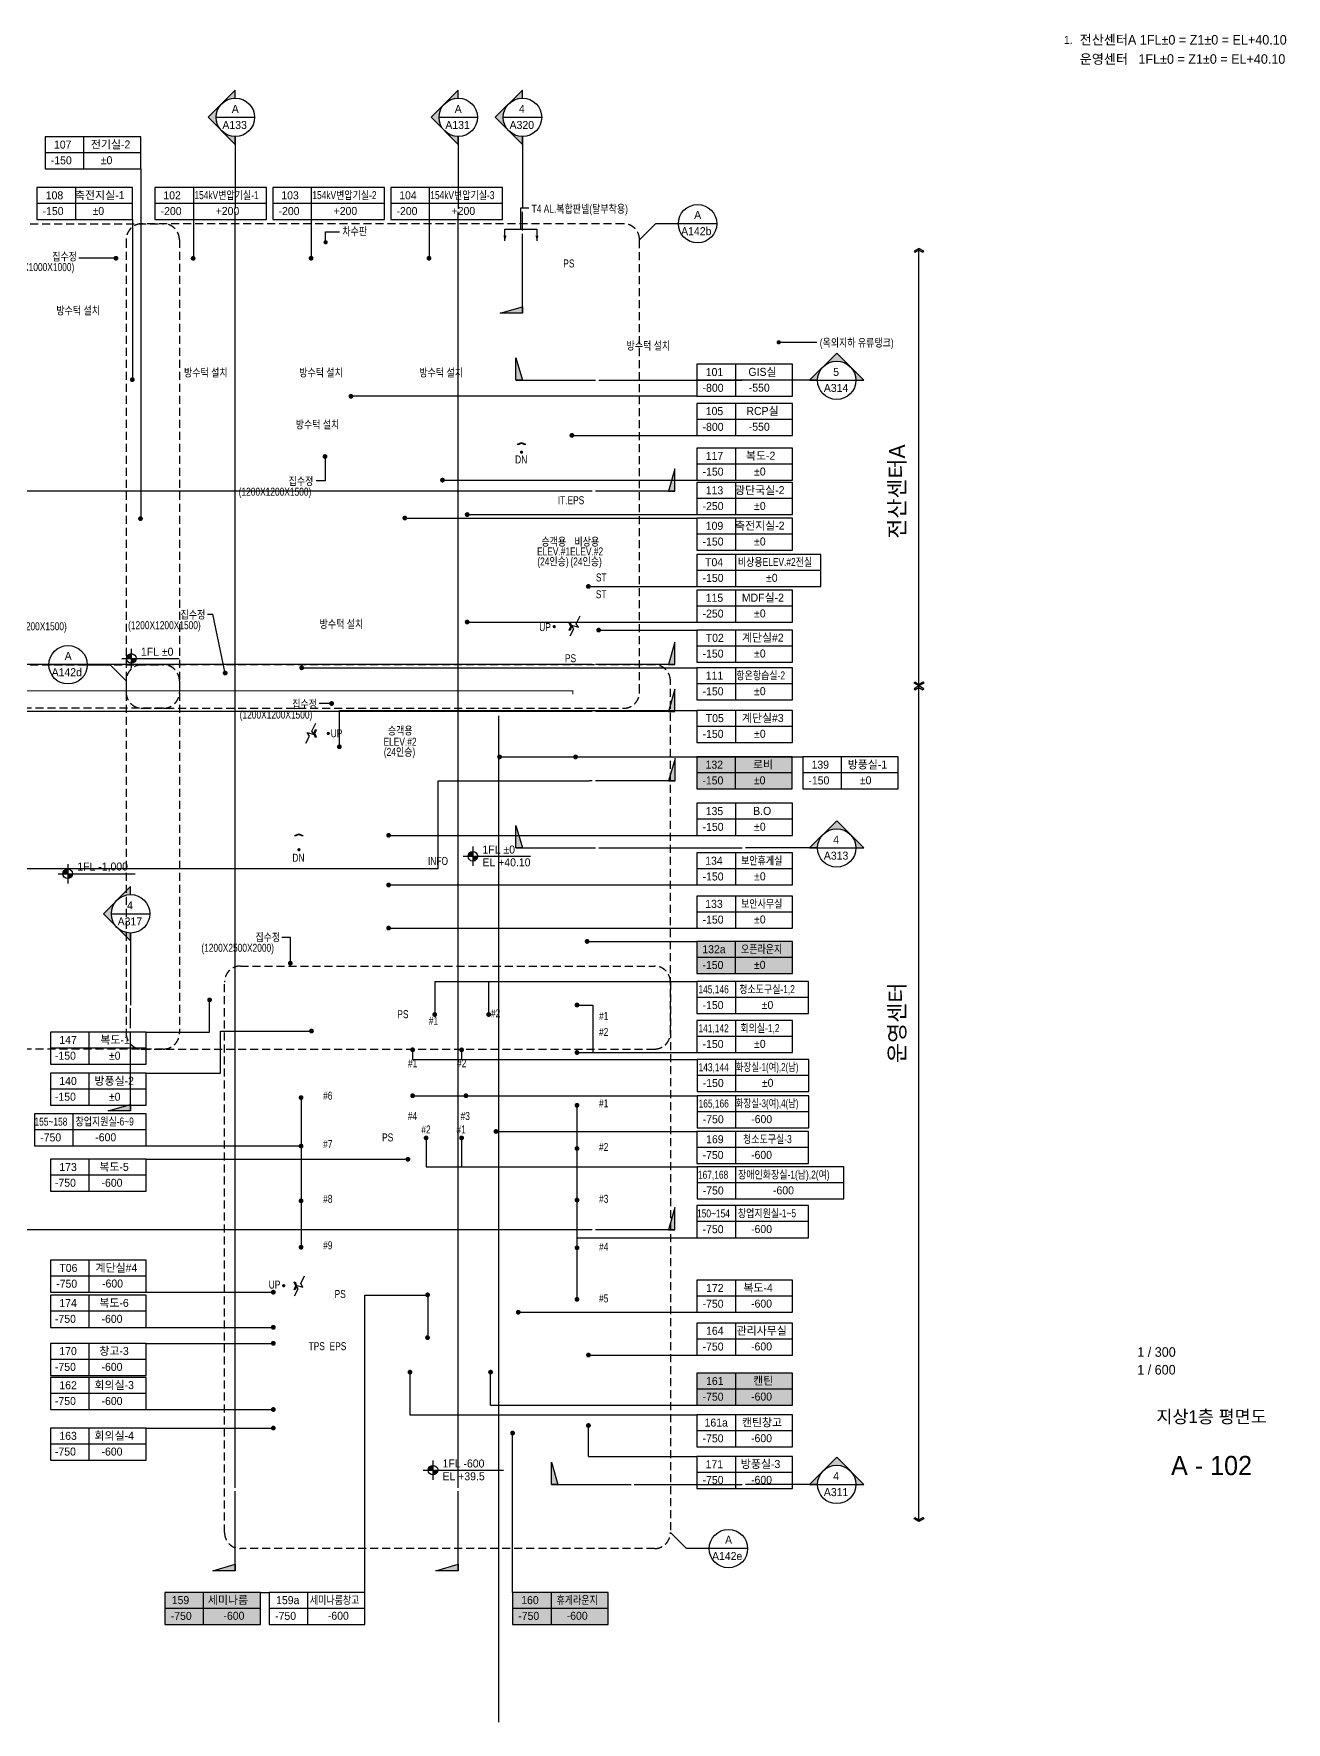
# Model space of a CAD drawing. Header units: millimetres. Extents: x 18458 to 242505, y -521583 to 1237915.
# Drawn here: x 123609 to 240954, y -345900 to -187685 of the extents above; entities that cross this region are included whole.
import ezdxf
from ezdxf.enums import TextEntityAlignment as Align

# ---------------------------------------------------------------- set-up
doc = ezdxf.new("R2010")
doc.units = ezdxf.units.MM
doc.header["$LTSCALE"] = 300
doc.header["$MEASUREMENT"] = 0
doc.linetypes.add('HID', pattern=[2.3, 1.5, -0.8])
doc.linetypes.add('HIDDEN', pattern=[0.375, 0.25, -0.125])
for name, color, linetype in [('$0$A-TEXT-NOTE', 7, 'Continuous'), ('A-DIM', 7, 'Continuous'), ('A-ELE-5', 5, 'Continuous'), ('A-ELE-9', 9, 'Continuous'), ('A-SYM', 7, 'Continuous'), ('A-SYM-1', 7, 'Continuous'), ('A-SYM-BUB', 3, 'Continuous'), ('A-SYM-LEAD', 4, 'Continuous'), ('A-SYM-LEVEL', 7, 'Continuous'), ('A-TEXT-NAME', 7, 'Continuous'), ('A-TEXT-NOTE', 7, 'Continuous'), ('EJ', 251, 'Continuous'), ('S-TEXT-NOTE', 7, 'Continuous'), ('XREF', 7, 'Continuous'), ('계단-라인', 7, 'Continuous'), ('실명', 7, 'Continuous'), ('실명-LEAD', 7, 'Continuous'), ('인테리어공사', 253, 'Continuous'), ('절단선', 7, 'Continuous')]:
    doc.layers.add(name, color=color, linetype=linetype)
doc.styles.add('$0$Gtx', font='Dotum.ttf')
doc.styles.add('Gtx', font='Dotum.ttf')

# ---------------------------------------------------------------- blocks, each defined once
blk = doc.blocks.new('실명')
at = {"layer": 'A-TEXT-NOTE', "color": 7, "style": 'Gtx'}
for tag, p in [('001', (-18.33, 8.75)), ('002', (-18.35, 3.25))]:
    blk.add_attdef(tag, p, '', height=3, dxfattribs=at)
at = {"layer": 'A-TEXT-NOTE', "style": 'Gtx'}
blk.add_attdef('003', text='', height=4, dxfattribs=at).set_placement((4.86, -9.5), align=Align.MIDDLE)
at = {"layer": 'A-TEXT-NOTE', "color": 7, "style": 'Gtx'}
blk.add_attdef('004', text='', height=6, dxfattribs=at).set_placement((4.86, -23.5), align=Align.MIDDLE_CENTER)
blk = doc.blocks.new('A$Ca914e24e')
at = {"layer": 'A-DIM', "color": 1}
for p, q in [((-47352, -70595), (-47352, -29595)), ((-47352, -148895), (-47352, -70595))]:
    blk.add_line(p, q, dxfattribs=at)
at = {"layer": 'A-DIM', "color": 1, "elevation": 0}
for points in [[(-47740, -29964), (-47352, -29743), (-46965, -29964), (-46901, -29853), (-47352, -29595), (-47803, -29853)], [(-47740, -70226), (-47352, -70447), (-46965, -70226), (-46901, -70337), (-47352, -70595), (-47803, -70337)], [(-47740, -70964), (-47352, -70743), (-46965, -70964), (-46901, -70853), (-47352, -70595), (-47803, -70853)], [(-47740, -148526), (-47352, -148747), (-46965, -148526), (-46901, -148637), (-47352, -148895), (-47803, -148637)]]:
    blk.add_lwpolyline(points, close=True, dxfattribs=at)
at = {"layer": 'A-SYM-BUB', "style": 'Gtx'}
for s, p in [('전산센터A', (-48654, -56806)), ('운영센터', (-48654, -105925))]:
    blk.add_text(s, height=1500, rotation=90, dxfattribs=at).set_placement(p)
blk = doc.blocks.new('A$Ce9732c4b')
at = {"layer": 'A-SYM'}
for p, q in [((85516, -27285), (81916, -27285)), ((85516, -27285), (87654, -27285)), ((87654, -27285), (89154, -28785))]:
    blk.add_line(p, q, dxfattribs=at)
at = {"layer": 'A-SYM', "color": 7, "linetype": 'HIDDEN', "ltscale": 10, "elevation": 0}
blk.add_lwpolyline([(90654, -27285), (135757, -27285, -0.4142136), (137257, -28785), (137257, -71185, -0.4142136), (135757, -72685), (90654, -72685, -0.4142136), (89154, -71185), (89154, -28785, -0.4142136)], format="xyb", close=True, dxfattribs=at)
at = {"layer": 'A-SYM'}
blk.add_circle((83716, -27285), 1800, dxfattribs=at)
blk = doc.blocks.new('A$C2a23c31d')
at = {"layer": 'A-SYM'}
for p, q in [((-70437, -27285), (-71937, -28785)), ((-68299, -27285), (-70437, -27285)), ((-64699, -27285), (-68299, -27285))]:
    blk.add_line(p, q, dxfattribs=at)
at = {"layer": 'A-SYM', "color": 7, "linetype": 'HIDDEN', "ltscale": 10, "elevation": 0}
blk.add_lwpolyline([(-73437, -27285), (-118540, -27285, 0.4142136), (-120040, -28785), (-120040, -71185, 0.4142136), (-118540, -72685), (-73437, -72685, 0.4142136), (-71937, -71185), (-71937, -28785, 0.4142136)], format="xyb", close=True, dxfattribs=at)
at = {"layer": 'A-SYM'}
blk.add_circle((-66499, -27285), 1800, dxfattribs=at)
blk = doc.blocks.new('A$Cf64e6b61')
at = {"layer": 'A-SYM'}
for p, q in [((87654, 73578), (89154, 75078)), ((85516, 73578), (81916, 73578)), ((85516, 73578), (87654, 73578))]:
    blk.add_line(p, q, dxfattribs=at)
at = {"layer": 'A-SYM', "color": 7, "linetype": 'HIDDEN', "ltscale": 10, "elevation": 0}
blk.add_lwpolyline([(90654, 109587), (135757, 109587, -0.4142136), (137257, 108087), (137257, 75078, -0.4142136), (135757, 73578), (90654, 73578, -0.4142136), (89154, 75078), (89154, 108087, -0.4142136)], format="xyb", close=True, dxfattribs=at)
at = {"layer": 'A-SYM'}
blk.add_circle((83716, 73578), 1800, dxfattribs=at)
blk = doc.blocks.new('A$C62d2cd98')
at = {"layer": 'A-SYM'}
for p, q in [((128622, 109587), (125022, 109587)), ((128622, 109587), (130760, 109587)), ((130760, 109587), (132260, 108087))]:
    blk.add_line(p, q, dxfattribs=at)
at = {"layer": 'A-SYM', "color": 7, "linetype": 'HIDDEN', "ltscale": 10, "elevation": 0}
blk.add_lwpolyline([(181757, 109587), (133760, 109587, 0.4142136), (132260, 108087), (132260, 75078, 0.4142136), (133760, 73578), (181757, 73578, 0.4142136), (183257, 75078), (183257, 108087, 0.4142136)], format="xyb", close=True, dxfattribs=at)
at = {"layer": 'A-SYM'}
blk.add_circle((126822, 109587), 1800, dxfattribs=at)
blk = doc.blocks.new('A$Ccd9b6e35')
at = {"layer": 'A-SYM'}
for p, q in [((-67543, 26770), (-69043, 28270)), ((-65406, 26770), (-67543, 26770)), ((-61806, 26770), (-65406, 26770))]:
    blk.add_line(p, q, dxfattribs=at)
at = {"layer": 'A-SYM', "color": 7, "linetype": 'HIDDEN', "ltscale": 10, "elevation": 0}
blk.add_lwpolyline([(-109322, 81360), (-70543, 81360, -0.4142136), (-69043, 79860), (-69043, 28270, -0.4142136), (-70543, 26770), (-109322, 26770, -0.4142136), (-110822, 28270), (-110822, 79860, -0.4142136)], format="xyb", close=True, dxfattribs=at)
at = {"layer": 'A-SYM'}
blk.add_circle((-63606, 26770), 1800, dxfattribs=at)
blk = doc.blocks.new('ARROWX')
blk.add_lwpolyline([(-0.2, -0.5), (-0.29, -0.46), (-0.11, 0), (-0.29, 0.46), (-0.2, 0.5), (0, 0)], close=True)
for points in [[(-0.2, 0.5), (-0.29, 0.46), (0, 0), (-0.11, 0)], [(0, 0), (-0.11, 0), (-0.2, -0.5), (-0.29, -0.46)]]:
    blk.add_solid(points)
blk = doc.blocks.new('*U51')
at = {"layer": 'A-SYM'}
h = blk.add_hatch(color=256, dxfattribs=at)
h.paths.add_polyline_path([(6216, 30838), (6428, 30626), (6428, 30750, -0.198912)])
h.paths.add_polyline_path([(6004, 31050), (6216, 30838, -0.414214), (6216, 31263)])
h.paths.add_polyline_path([(6216, 31263, -0.198912), (6428, 31350), (6428, 31475)])
blk.add_hatch(color=256, dxfattribs=at).paths.add_polyline_path([(6078, 6778), (6428, 6878), (6428, 6778)])
at = {"layer": 'A-ELE-9'}
blk.add_line((6428, 8119), (6428, 29525), dxfattribs=at)
at = {"layer": 'A-SYM'}
for p, q in [((6428, 30750), (6428, 29625)), ((6428, 29525), (6428, 29575)), ((6428, 8069), (6428, 8119)), ((6428, 6778), (6428, 8019))]:
    blk.add_line(p, q, dxfattribs=at)
blk.add_lwpolyline([(6428, 31350), (6428, 31475), (6004, 31050), (6428, 30626), (6428, 30750)], dxfattribs=at)
blk.add_lwpolyline([(6078, 6778), (6428, 6878), (6428, 6778)], close=True, dxfattribs=at)
blk.add_circle((6428, 31050), 300, dxfattribs=at)
blk = doc.blocks.new('*U124')
at = {"layer": 'A-SYM'}
h = blk.add_hatch(color=256, dxfattribs=at)
h.paths.add_polyline_path([(6216, 30838), (6428, 30626), (6428, 30750, -0.198912)])
h.paths.add_polyline_path([(6004, 31050), (6216, 30838, -0.414214), (6216, 31263)])
h.paths.add_polyline_path([(6216, 31263, -0.198912), (6428, 31350), (6428, 31475)])
blk.add_hatch(color=256, dxfattribs=at).paths.add_polyline_path([(6078, 8352), (6428, 8452), (6428, 8352)])
at = {"layer": 'A-ELE-9'}
blk.add_line((6428, 9694), (6428, 29525), dxfattribs=at)
at = {"layer": 'A-SYM'}
for p, q in [((6428, 30750), (6428, 29625)), ((6428, 29525), (6428, 29575)), ((6428, 9644), (6428, 9694)), ((6428, 8352), (6428, 9594))]:
    blk.add_line(p, q, dxfattribs=at)
blk.add_lwpolyline([(6428, 31350), (6428, 31475), (6004, 31050), (6428, 30626), (6428, 30750)], dxfattribs=at)
blk.add_lwpolyline([(6078, 8352), (6428, 8452), (6428, 8352)], close=True, dxfattribs=at)
blk.add_circle((6428, 31050), 300, dxfattribs=at)
blk = doc.blocks.new('A$C69eff562')
at = {"layer": 'A-SYM'}
blk.add_hatch(color=256, dxfattribs=at).paths.add_polyline_path([(183690, -77385), (183090, -79485), (183690, -79485)])
h = blk.add_hatch(color=256, dxfattribs=at)
h.paths.add_polyline_path([(39326, -86449), (40599, -87721), (39853, -87721, 0.1989124)])
h.paths.add_polyline_path([(38053, -85176), (39326, -86449, 0.4142136), (36781, -86449)])
h.paths.add_polyline_path([(36781, -86449, 0.1989124), (36253, -87721), (35508, -87721)])
for p, q in [((183690, -79485), (176240, -79485)), ((39853, -87721), (46608, -87721))]:
    blk.add_line(p, q, dxfattribs=at)
blk.add_lwpolyline([(183690, -77385), (183090, -79485), (183690, -79485)], close=True, dxfattribs=at)
blk.add_lwpolyline([(36253, -87721), (35508, -87721), (38053, -85176), (40599, -87721), (39853, -87721)], dxfattribs=at)
blk.add_circle((38053, -87721), 1800, dxfattribs=at)
at = {"layer": 'A-SYM-1'}
for p, q in [((101579, -17310), (105179, -17310)), ((118568, -17310), (122168, -17310)), ((140691, -17310), (144291, -17310)), ((161578, -17310), (165178, -17310)), ((36247, -52345), (39847, -52345)), ((36247, -68585), (39847, -68585)), ((36247, -72995), (39847, -72995)), ((175940, -79485), (175640, -79485)), ((36253, -87721), (39853, -87721)), ((47208, -87721), (46908, -87721)), ((36247, -121572), (39847, -121572))]:
    blk.add_line(p, q, dxfattribs=at)
at = {"layer": 'A-SYM-1', "color": 9}
for p, q in [((161484, -79485), (175640, -79485)), ((161484, -87721), (161484, -79485)), ((161484, -87721), (47208, -87721))]:
    blk.add_line(p, q, dxfattribs=at)
at = {"layer": 'A-SYM-1', "xscale": 6, "yscale": 6, "zscale": 6}
for p in [(64812, -203612), (81800, -203612), (103924, -203612), (124811, -203612)]:
    blk.add_blockref('*U124', p, dxfattribs=at)
at = {"layer": 'A-SYM-1', "xscale": -6.00000000000005, "yscale": 6.00000000000005, "zscale": 6, "rotation": 90}
for p in [(224350, -13778), (224350, -30018), (224350, -34428), (224350, -83005)]:
    blk.add_blockref('*U51', p, dxfattribs=at)
at = {"layer": 'A-SYM-1', "color": 3, "style": 'Gtx'}
for s, p in [('A', (103048, -16902)), ('A', (120036, -16902)), ('A', (142160, -16902)), ('A', (163047, -16902)), ('A134', (102171, -18405)), ('A132', (119160, -18405)), ('A133', (141283, -18405)), ('A131', (162170, -18405)), ('A', (37716, -51937)), ('A136', (36839, -53440)), ('A', (37716, -68177)), ('A138', (36839, -69680)), ('B', (37716, -72587)), ('A135', (36839, -74090)), ('A', (37722, -87314)), ('A137', (36845, -88817)), ('A', (37716, -121165)), ('A135', (36839, -122668))]:
    blk.add_text(s, height=750, dxfattribs=at).set_placement(p)
blk = doc.blocks.new('실면박스')
at = {"layer": '실명-LEAD'}
blk.add_line((3571, 0), (-2400, 0), dxfattribs=at)
blk.add_lwpolyline([(3571, 1000), (-2400, 1000), (-2400, -1000), (3571, -1000)], close=True, dxfattribs=at)
blk.add_lwpolyline([(0, 1000), (0, -1000)], dxfattribs=at)
blk = doc.blocks.new('*U45')
at = {"layer": '실명-LEAD'}
blk.add_line((4571, 0), (-2400, 0), dxfattribs=at)
blk.add_lwpolyline([(4571, 1000), (-2400, 1000), (-2400, -1000), (4571, -1000)], close=True, dxfattribs=at)
blk.add_lwpolyline([(0, 1000), (0, -1000)], dxfattribs=at)
blk = doc.blocks.new('*U46')
at = {"layer": '실명-LEAD'}
blk.add_line((6768, 0), (-2400, 0), dxfattribs=at)
blk.add_lwpolyline([(6768, 1000), (-2400, 1000), (-2400, -1000), (6768, -1000)], close=True, dxfattribs=at)
blk.add_lwpolyline([(0, 1000), (0, -1000)], dxfattribs=at)
blk = doc.blocks.new('*U47')
at = {"layer": '실명-LEAD'}
blk.add_line((5349, 0), (-2400, 0), dxfattribs=at)
blk.add_lwpolyline([(5349, 1000), (-2400, 1000), (-2400, -1000), (5349, -1000)], close=True, dxfattribs=at)
blk.add_lwpolyline([(0, 1000), (0, -1000)], dxfattribs=at)
blk = doc.blocks.new('*U52')
at = {"layer": 'A-SYM'}
h = blk.add_hatch(color=256, dxfattribs=at)
h.paths.add_polyline_path([(6216, 30838), (6428, 30626), (6428, 30750, -0.198912)])
h.paths.add_polyline_path([(6004, 31050), (6216, 30838, -0.414214), (6216, 31263)])
h.paths.add_polyline_path([(6216, 31263, -0.198912), (6428, 31350), (6428, 31475)])
blk.add_hatch(color=256, dxfattribs=at).paths.add_polyline_path([(6078, 26597), (6428, 26697), (6428, 26597)])
at = {"layer": 'A-ELE-9'}
blk.add_line((6428, 27939), (6428, 29525), dxfattribs=at)
at = {"layer": 'A-SYM'}
for p, q in [((6428, 30750), (6428, 29625)), ((6428, 29525), (6428, 29575)), ((6428, 27889), (6428, 27939)), ((6428, 26597), (6428, 27839))]:
    blk.add_line(p, q, dxfattribs=at)
blk.add_lwpolyline([(6428, 31350), (6428, 31475), (6004, 31050), (6428, 30626), (6428, 30750)], dxfattribs=at)
blk.add_lwpolyline([(6078, 26597), (6428, 26697), (6428, 26597)], close=True, dxfattribs=at)
blk.add_circle((6428, 31050), 300, dxfattribs=at)
blk = doc.blocks.new('*U53')
at = {"layer": 'A-SYM'}
h = blk.add_hatch(color=256, dxfattribs=at)
h.paths.add_polyline_path([(6216, 30838), (6428, 30626), (6428, 30750, -0.198912)])
h.paths.add_polyline_path([(6004, 31050), (6216, 30838, -0.414214), (6216, 31263)])
h.paths.add_polyline_path([(6216, 31263, -0.198912), (6428, 31350), (6428, 31475)])
blk.add_hatch(color=256, dxfattribs=at).paths.add_polyline_path([(6078, 26042), (6428, 26142), (6428, 26042)])
at = {"layer": 'A-ELE-9'}
blk.add_line((6428, 27383), (6428, 29525), dxfattribs=at)
at = {"layer": 'A-SYM'}
for p, q in [((6428, 30750), (6428, 29625)), ((6428, 29525), (6428, 29575)), ((6428, 27333), (6428, 27383)), ((6428, 26042), (6428, 27283))]:
    blk.add_line(p, q, dxfattribs=at)
blk.add_lwpolyline([(6428, 31350), (6428, 31475), (6004, 31050), (6428, 30626), (6428, 30750)], dxfattribs=at)
blk.add_lwpolyline([(6078, 26042), (6428, 26142), (6428, 26042)], close=True, dxfattribs=at)
blk.add_circle((6428, 31050), 300, dxfattribs=at)
blk = doc.blocks.new('*U54')
at = {"layer": 'A-SYM'}
h = blk.add_hatch(color=256, dxfattribs=at)
h.paths.add_polyline_path([(6216, 30838), (6428, 30626), (6428, 30750, -0.198912)])
h.paths.add_polyline_path([(6004, 31050), (6216, 30838, -0.414214), (6216, 31263)])
h.paths.add_polyline_path([(6216, 31263, -0.198912), (6428, 31350), (6428, 31475)])
blk.add_hatch(color=256, dxfattribs=at).paths.add_polyline_path([(6078, 27971), (6428, 28071), (6428, 27971)])
at = {"layer": 'A-ELE-9'}
blk.add_line((6428, 29313), (6428, 29525), dxfattribs=at)
at = {"layer": 'A-SYM'}
for p, q in [((6428, 30750), (6428, 29625)), ((6428, 29525), (6428, 29575)), ((6428, 29263), (6428, 29313)), ((6428, 27971), (6428, 29213))]:
    blk.add_line(p, q, dxfattribs=at)
blk.add_lwpolyline([(6428, 31350), (6428, 31475), (6004, 31050), (6428, 30626), (6428, 30750)], dxfattribs=at)
blk.add_lwpolyline([(6078, 27971), (6428, 28071), (6428, 27971)], close=True, dxfattribs=at)
blk.add_circle((6428, 31050), 300, dxfattribs=at)
blk = doc.blocks.new('*U125')
at = {"layer": 'A-SYM'}
h = blk.add_hatch(color=256, dxfattribs=at)
h.paths.add_polyline_path([(6216, 30838), (6428, 30626), (6428, 30750, -0.198912)])
h.paths.add_polyline_path([(6004, 31050), (6216, 30838, -0.414214), (6216, 31263)])
h.paths.add_polyline_path([(6216, 31263, -0.198912), (6428, 31350), (6428, 31475)])
blk.add_hatch(color=256, dxfattribs=at).paths.add_polyline_path([(6078, 27989), (6428, 28089), (6428, 27989)])
at = {"layer": 'A-ELE-9'}
blk.add_line((6428, 29331), (6428, 29525), dxfattribs=at)
at = {"layer": 'A-SYM'}
for p, q in [((6428, 30750), (6428, 29625)), ((6428, 29525), (6428, 29575)), ((6428, 29281), (6428, 29331)), ((6428, 27989), (6428, 29231))]:
    blk.add_line(p, q, dxfattribs=at)
blk.add_lwpolyline([(6428, 31350), (6428, 31475), (6004, 31050), (6428, 30626), (6428, 30750)], dxfattribs=at)
blk.add_lwpolyline([(6078, 27989), (6428, 28089), (6428, 27989)], close=True, dxfattribs=at)
blk.add_circle((6428, 31050), 300, dxfattribs=at)

msp = doc.modelspace()

# ---------------------------------------------------------------- hatches: boundary and pattern name
at = {"layer": 'A-SYM-LEVEL'}
h = msp.add_hatch(color=256, dxfattribs=at)
h.paths.add_polyline_path([(132746.7, -245769.2, 0.41421356), (132296.7, -246219.2), (132746.7, -246219.2)])
h.paths.add_polyline_path([(133196.7, -246219.2), (132746.7, -246219.2), (132746.7, -246669.2, 0.41421356)])
h = msp.add_hatch(color=256, dxfattribs=at)
h.paths.add_polyline_path([(164748.2, -264305.5, 0.41421356), (164298.2, -264755.5), (164748.2, -264755.5)])
h.paths.add_polyline_path([(165198.2, -264755.5), (164748.2, -264755.5), (164748.2, -265205.5, 0.41421356)])
h = msp.add_hatch(color=256, dxfattribs=at)
h.paths.add_polyline_path([(126789.3, -265944, 0.41421356), (126339.3, -266394), (126789.3, -266394)])
h.paths.add_polyline_path([(127239.3, -266394), (126789.3, -266394), (126789.3, -266844, 0.41421356)])
h = msp.add_hatch(color=256, dxfattribs=at)
h.paths.add_polyline_path([(161004.3, -321833.4, 0.41421356), (160554.3, -322283.4), (161004.3, -322283.4)])
h.paths.add_polyline_path([(161454.3, -322283.4), (161004.3, -322283.4), (161004.3, -322733.4, 0.41421356)])
at = {"layer": '인테리어공사', "transparency": 33554687}
h = msp.add_hatch(color=256, dxfattribs=at)
h.dxf.hatch_style = 1
h.paths.add_polyline_path([(185722, -255445), (194678.4, -255445), (194678.4, -258445), (185722, -258445)])
h = msp.add_hatch(color=256, dxfattribs=at)
h.dxf.hatch_style = 1
h.paths.add_polyline_path([(185729.4, -272738.4), (194685.7, -272738.4), (194685.7, -275738.4), (185729.4, -275738.4)])
h = msp.add_hatch(color=256, dxfattribs=at)
h.dxf.hatch_style = 1
h.paths.add_polyline_path([(185740.4, -313195), (194696.8, -313195), (194696.8, -316195), (185740.4, -316195)])
h = msp.add_hatch(color=256, dxfattribs=at)
h.dxf.hatch_style = 1
h.paths.add_polyline_path([(135887.5, -333731.9), (144843.9, -333731.9), (144843.9, -336731.9), (135887.5, -336731.9)])
h = msp.add_hatch(color=256, dxfattribs=at)
h.dxf.hatch_style = 1
h.paths.add_polyline_path([(168469.5, -333731.9), (177425.9, -333731.9), (177425.9, -336731.9), (168469.5, -336731.9)])

# ---------------------------------------------------------------- linework, layer by layer
at = {"layer": 'A-DIM'}
for p, q in [((169253.6, -205993.3), (169253.6, -203983.1)), ((169253.6, -203983.1), (169996.5, -203983.1)), ((167153.6, -251595), (167153.6, -345900))]:
    msp.add_line(p, q, dxfattribs=at)
at = {"layer": 'A-DIM', "elevation": 0}
for points in [[(167753.6, -207095, 0, 300, 0), (167753.6, -206597, 300, 300, 0)], [(170753.6, -207095, 0, 300, 0), (170753.6, -206597, 300, 300, 0)]]:
    msp.add_lwpolyline(points, format="xyseb", dxfattribs=at)
msp.add_lwpolyline([(167753.6, -207095), (167753.6, -205993.3), (170753.6, -205993.3), (170753.6, -207101)], dxfattribs=at)
at = {"layer": 'A-SYM-1'}
for p, q in [((167596.1, -195509.7), (171196.1, -195509.7)), ((197040, -220154.3), (200640, -220154.3)), ((197040, -263977.2), (200640, -263977.2)), ((130877, -270144.3), (134477, -270144.3)), ((197040, -323618.1), (200640, -323618.1))]:
    msp.add_line(p, q, dxfattribs=at)
at = {"layer": 'A-SYM-LEAD'}
for p, q in [((133629.4, -200341.5), (133629.4, -233118.2)), ((132860.8, -205095), (132860.8, -220094.3)), ((138561.5, -205095), (138561.5, -208720.5)), ((149611.5, -205095), (149611.5, -208720.5)), ((160661.5, -205095), (160661.5, -208720.5)), ((150953.6, -207222.5), (150953.6, -206248.4)), ((131308.2, -208718.3), (127840.1, -208718.3)), ((193403.6, -216596.1), (196960.7, -216596.1)), ((185740.4, -221654.3), (153435.2, -221654.3)), ((174138.4, -225316.1), (185740.4, -225316.1)), ((150900.7, -227300), (150900.7, -229561.5)), ((150900.7, -229561.5), (150054.3, -229561.5)), ((162016.4, -229511.3), (185740.4, -229511.3)), ((158384, -233064.5), (185740.4, -233064.5)), ((164328.1, -232735.7), (185740.4, -232735.7)), ((175566.6, -239471.6), (185740.4, -239471.6)), ((139879, -242062.3), (140389.2, -242062.3)), ((141540.1, -247585.7), (140389.2, -242062.3)), ((164215.3, -242809.4), (185740.4, -242809.4)), ((176535.4, -243561.5), (185740.4, -243561.5)), ((148597.3, -247095), (185740.4, -247095)), ((151518.1, -250441.9), (150334.8, -250441.9)), ((152240.3, -251086.7), (185740.4, -251086.7)), ((167158.4, -255445), (195653.6, -255445)), ((156966.4, -262795), (185740.4, -262795)), ((156966.4, -267445), (185740.4, -267445)), ((156853.6, -271486.7), (185740.4, -271486.7)), ((175567.2, -272738.4), (185729.4, -272738.4)), ((161173.2, -276495), (185740.4, -276495)), ((161173.2, -276495), (161173.2, -279697.1)), ((166218, -276495), (166218, -279781.3)), ((174503.6, -278695), (176003.6, -278695)), ((176003.6, -278695), (176003.6, -283145)), ((141097.6, -281131.9), (149737, -281131.9)), ((159101.1, -282771.5), (159101.1, -283795)), ((163693, -282784.2), (163693, -283807.7)), ((174503.6, -283145), (185740.4, -283145)), ((159101.1, -283795), (185753.6, -283795)), ((148653.6, -287370), (148653.6, -301394)), ((159101.1, -287195), (185740.4, -287195)), ((174503.6, -288090), (174503.6, -306270)), ((160365, -291037.2), (160365, -293869.6)), ((163693, -291037.2), (163693, -293869.6)), ((166911.2, -290544), (185740.4, -290544)), ((134136.3, -291895.5), (148653.6, -291895.5)), ((134136.3, -293147.8), (158548.3, -293147.8)), ((160365, -293869.6), (185740.4, -293869.6)), ((174503.6, -300495), (185740.4, -300495)), ((134136.3, -305602.4), (145940.8, -305602.4)), ((169115.5, -307482.5), (185740.4, -307482.5)), ((134136.3, -308897.1), (145940.8, -308897.1)), ((134136.3, -310397.1), (145940.8, -310397.1)), ((175578.2, -311495), (185740.4, -311495)), ((158853.6, -313207.8), (158853.6, -317095)), ((166403.6, -316195), (166403.6, -313207.8)), ((166403.6, -316195), (185740.4, -316195)), ((134136.3, -316595), (145940.8, -316595)), ((158853.6, -317095), (185740.4, -317095)), ((134136.3, -318334.4), (145940.8, -318334.4)), ((168469.5, -333731.9), (168469.5, -318916.6)), ((175578.2, -320995), (175578.2, -318207.8)), ((175578.2, -320995), (185740.4, -320995)), ((144843.9, -333731.9), (145623.3, -333731.9))]:
    msp.add_line(p, q, dxfattribs=at)
at = {"layer": 'A-SYM-LEAD', "elevation": 0}
for points, const_width in [([(150842.9, -207222.5, 1), (151064.3, -207222.5, 1)], 180), ([(138426.3, -208720.5, 1), (138651.9, -208720.5, 1)], 224.4), ([(149476.3, -208720.5, 1), (149701.9, -208720.5, 1)], 224.4), ([(160526.3, -208720.5, 1), (160751.9, -208720.5, 1)], 224.4), ([(132725.6, -220094.3, 1), (132951.2, -220094.3, 1)], 224.4), ([(153209.6, -221654.3, 1), (153435.2, -221654.3, 1)], 224.4), ([(173912.8, -225316.1, 1), (174138.4, -225316.1, 1)], 224.4), ([(161790.8, -229511.3, 1), (162016.4, -229511.3, 1)], 224.4), ([(164102.5, -232735.7, 1), (164328.1, -232735.7, 1)], 224.4), ([(133494.2, -233118.2, 1), (133719.8, -233118.2, 1)], 224.4), ([(158259.1, -233064.5, 1), (158484.7, -233064.5, 1)], 224.4), ([(175453.8, -239471.6, 1), (175679.4, -239471.6, 1)], 224.4), ([(164102.5, -242809.4, 1), (164328.1, -242809.4, 1)], 224.4), ([(176422.6, -243561.5, 1), (176648.2, -243561.5, 1)], 224.4), ([(148597.3, -247095, 1), (148822.9, -247095, 1)], 224.4), ([(167136.2, -255445, 1), (167361.8, -255445, 1)], 224.4), ([(174257.2, -255445, 1), (174482.8, -255445, 1)], 224.4), ([(156740.8, -262795, 1), (156966.4, -262795, 1)], 224.4), ([(156740.8, -271486.7, 1), (156966.4, -271486.7, 1)], 224.4), ([(175341.6, -272738.4, 1), (175567.2, -272738.4, 1)], 224.4), ([(147536.5, -274779.2, -1), (147762, -274779.2, -1)], 224.5), ([(139968.1, -278218.4, 1), (140193.7, -278218.4, 1)], 224.4), ([(161060.4, -279584.3, 1), (161286, -279584.3, 1)], 224.4), ([(166115.6, -279584.3, 1), (166341.2, -279584.3, 1)], 224.4), ([(174390.8, -278695, 1), (174616.4, -278695, 1)], 224.4), ([(149511.4, -281131.9, 1), (149737, -281131.9, 1)], 224.4), ([(158988.3, -282884.3, 1), (159213.9, -282884.3, 1)], 224.4), ([(163580.2, -282897, 1), (163805.8, -282897, 1)], 224.4), ([(174390.8, -283145, 1), (174616.4, -283145, 1)], 224.4), ([(148540.8, -287370, 1), (148766.4, -287370, 1)], 224.4), ([(158988.3, -287195, 1), (159213.9, -287195, 1)], 224.4), ([(163988.3, -287195, 1), (164213.9, -287195, 1)], 224.4), ([(174390.8, -288090, 1), (174616.4, -288090, 1)], 224.4), ([(160252.2, -291150, 1), (160477.8, -291150, 1)], 224.4), ([(163580.2, -291150, 1), (163805.8, -291150, 1)], 224.4), ([(166798.4, -290544, 1), (167024, -290544, 1)], 224.4), ([(148540.8, -291914, 1), (148766.4, -291914, 1)], 224.4), ([(174390.8, -292140, 1), (174616.4, -292140, 1)], 224.4), ([(158548.3, -293147.8, 1), (158773.9, -293147.8, 1)], 224.4), ([(148540.8, -297039.8, 1), (148766.4, -297039.8, 1)], 224.4), ([(174390.8, -296970, 1), (174616.4, -296970, 1)], 224.4), ([(148540.8, -301394, 1), (148766.4, -301394, 1)], 224.4), ([(174390.8, -301440, 1), (174616.4, -301440, 1)], 224.4), ([(145940.8, -305602.4, 1), (146166.4, -305602.4, 1)], 224.4), ([(160390.1, -305852, 1), (160615.7, -305852, 1)], 224.4), ([(174390.8, -306270, 1), (174616.4, -306270, 1)], 224.4), ([(168889.9, -307482.5, 1), (169115.5, -307482.5, 1)], 224.4), ([(145940.8, -308897.1, 1), (146166.4, -308897.1, 1)], 224.4), ([(160390.1, -309861.7, 1), (160615.7, -309861.7, 1)], 224.4), ([(145940.8, -310397.1, 1), (146166.4, -310397.1, 1)], 224.4), ([(175465.4, -311495, 1), (175691, -311495, 1)], 224.4), ([(158740.8, -313095, 1), (158966.4, -313095, 1)], 224.4), ([(166290.8, -313095, 1), (166516.4, -313095, 1)], 224.4), ([(145940.8, -316595, 1), (146166.4, -316595, 1)], 224.4), ([(175465.4, -318095, 1), (175691, -318095, 1)], 224.4), ([(145940.8, -318334.4, 1), (146166.4, -318334.4, 1)], 224.4), ([(168356.7, -318803.8, 1), (168582.3, -318803.8, 1)], 224.4)]:
    msp.add_lwpolyline(points, format="xyb", close=True, dxfattribs=dict(at, const_width=const_width))
for points in [[(150953.6, -206248.4), (152242.7, -206248.4)], [(147649.2, -274779.2), (147649.2, -272354.2), (146865, -272354.2)], [(134136.3, -281241.8), (140077.2, -281241.8), (140077.2, -278218.4)], [(134136.3, -285085.3), (141097.6, -285085.3), (141097.6, -281131.9)], [(154623.3, -333731.9), (154623.3, -305876.1), (160543.5, -305876.1), (160543.5, -309698.8)]]:
    msp.add_lwpolyline(points, dxfattribs=at)
at = {"layer": 'A-SYM-LEAD'}
for points, const_width in [([(131195.5, -208718.3, 1), (131421, -208718.3, 1)], 224.5), ([(193403.6, -216485.4, 1), (193403.6, -216706.8, 1)], 180), ([(150787.9, -227300, 1), (151013.4, -227300, 1)], 224.5), ([(141427.3, -247585.7, 1), (141652.8, -247585.7, 1)], 224.5), ([(151405.4, -250441.9, 1), (151630.9, -250441.9, 1)], 224.5), ([(152127.5, -254493.6, 1), (152353.1, -254493.6, 1)], 224.4), ([(156740.8, -267445, 1), (156966.4, -267445, 1)], 224.4)]:
    msp.add_lwpolyline(points, format="xyb", close=True, dxfattribs=dict(at, const_width=const_width))
for points in [[(131803.6, -211895, 0, 300, 0), (131803.6, -212795, 0, 0, 0), (131803.6, -213605.5, 0, 0, 0), (130274.8, -213605.5, 0, 0, 0)], [(135964.7, -217713.7, 0, 300, 0), (135964.7, -218613.7, 0, 0, 0), (135964.7, -219424.2, 0, 0, 0), (137493.4, -219424.2, 0, 0, 0)], [(146763.3, -217713.7, 0, 300, 0), (146763.3, -218613.7, 0, 0, 0), (146763.3, -219424.2, 0, 0, 0), (148292, -219424.2, 0, 0, 0)], [(158019.8, -217713.7, 0, 300, 0), (158019.8, -218613.7, 0, 0, 0), (158019.8, -219424.2, 0, 0, 0), (159548.6, -219424.2, 0, 0, 0)], [(146432.4, -225995, 0, 300, 0), (146432.4, -225095, 0, 0, 0), (146432.4, -224284.5, 0, 0, 0), (147961.1, -224284.5, 0, 0, 0)], [(158853.6, -244695, 0, 300, 0), (158853.6, -243795, 0, 0, 0), (158853.6, -242984.5, 0, 0, 0), (155176.5, -242984.5, 0, 0, 0)], [(162530.6, -244695, 0, 300, 0), (162530.6, -243795, 0, 0, 0), (162530.6, -242984.5, 0, 0, 0), (158853.6, -242984.5, 0, 0, 0)]]:
    msp.add_lwpolyline(points, format="xyseb", dxfattribs=at)
at = {"layer": 'A-SYM-LEAD', "elevation": 0}
msp.add_lwpolyline([(174003.6, -215195, 0, 300, 0), (174003.6, -216095, 0, 0, 0), (174003.6, -216905.5, 0, 0, 0), (178957.3, -216905.5, 0, 0, 0)], format="xyseb", dxfattribs=at)
at = {"layer": 'A-SYM-LEAD'}
msp.add_lwpolyline([(152240.3, -254493.6), (152240.3, -251086.7)], dxfattribs=at)
at = {"layer": 'A-SYM-LEVEL'}
for p, q in [((131846.7, -246219.2), (133646.7, -246219.2)), ((131846.7, -246219.2), (137223.7, -246219.2)), ((132746.7, -245319.2), (132746.7, -247119.2)), ((164748.2, -263855.5), (164748.2, -265655.5)), ((126789.3, -265494), (126789.3, -267294)), ((163848.2, -264755.5), (170148.2, -264755.5)), ((125889.3, -266394), (133098.4, -266394)), ((160104.3, -322283.4), (167604.3, -322283.4)), ((161004.3, -321383.4), (161004.3, -323183.4))]:
    msp.add_line(p, q, dxfattribs=at)
for centre in [(132746.7, -246219.2), (164748.2, -264755.5), (126789.3, -266394), (161004.3, -322283.4)]:
    msp.add_circle(centre, 450, dxfattribs=at)
at = {"layer": 'EJ', "linetype": 'HID', "const_width": 100, "elevation": 0}
msp.add_lwpolyline([(89153.6, -249245), (174121.5, -249245), (174121.5, -249588.5)], dxfattribs=at)
at = {"layer": '계단-라인', "const_width": 150, "elevation": 0}
for points in [[(169228.6, -226896.8, 1), (169378.6, -226896.8, 1)], [(172368, -243165, 1), (172368, -243315, 1)], [(151199.5, -253320, 1), (151199.5, -253170, 1)], [(148378.6, -264139.8, 1), (148528.6, -264139.8, 1)], [(147024.8, -304920, 1), (147024.8, -305070, 1)]]:
    msp.add_lwpolyline(points, format="xyb", close=True, dxfattribs=at)
at = {"layer": '절단선', "elevation": 0}
for points in [[(173858.6, -244105.3), (174193.6, -243439.8), (173986.5, -243114.7), (174639.5, -243290.3), (174432.4, -242965.2), (174798.9, -242237)], [(149100.3, -254162.8), (149435.3, -253497.3), (149228.2, -253172.2), (149881.3, -253347.8), (149674.2, -253022.7), (150040.7, -252294.5)], [(148048.1, -305940.3), (148383, -305274.8), (148175.9, -304949.7), (148829, -305125.3), (148621.9, -304800.2), (148988.4, -304072)]]:
    msp.add_lwpolyline(points, dxfattribs=at)

# ---------------------------------------------------------------- block references
at = {"layer": 'A-DIM'}
msp.add_blockref('A$Ca914e24e', (253885.7, -178200), dxfattribs=at)
at = {"layer": 'A-ELE-5', "xscale": 1.5, "yscale": 1.5, "zscale": 1.5}
for name, p in [('실면박스', (128273, -198841.5)), ('실면박스', (127504.4, -203595)), ('*U45', (138561.5, -203595)), ('*U45', (149611.5, -203595)), ('*U45', (160661.5, -203595)), ('실면박스', (189340.4, -220154.3)), ('실면박스', (189340.4, -223816.1)), ('실면박스', (189340.4, -228011.3)), ('실면박스', (189340.4, -231235.7)), ('실면박스', (189340.4, -234564.5)), ('*U47', (189340.4, -237971.6)), ('실면박스', (189340.4, -241309.4)), ('실면박스', (189340.4, -245061.5)), ('실면박스', (189340.4, -248595)), ('실면박스', (189340.4, -252586.7)), ('실면박스', (189322, -256945)), ('실면박스', (199253.6, -256945)), ('실면박스', (189340.4, -261295)), ('실면박스', (189340.4, -265945)), ('실면박스', (189340.4, -269986.7)), ('실면박스', (189329.4, -274238.4)), ('*U45', (189340.4, -277995)), ('실면박스', (128779.9, -282741.8)), ('실면박스', (189340.4, -281645)), ('*U45', (189353.6, -285295)), ('실면박스', (128779.9, -286585.3)), ('*U45', (189353.6, -288695)), ('*U45', (127279.9, -290395.5)), ('*U45', (189340.4, -292044)), ('실면박스', (128779.9, -294647.8)), ('*U46', (189353.6, -295369.6)), ('*U45', (189340.4, -298995)), ('실면박스', (128779.9, -304102.4)), ('실면박스', (189340.4, -305982.5)), ('실면박스', (128779.9, -307397.1)), ('실면박스', (189340.4, -309995)), ('실면박스', (128779.9, -311897.1)), ('실면박스', (189340.4, -314695)), ('실면박스', (128779.9, -315095)), ('실면박스', (189340.4, -318595)), ('실면박스', (128779.9, -319834.4)), ('실면박스', (189340.4, -322495)), ('실면박스', (139487.5, -335231.9)), ('실면박스', (149266.9, -335231.9)), ('실면박스', (172069.5, -335231.9))]:
    msp.add_blockref(name, p, dxfattribs=at)
at = {"layer": 'A-SYM-1'}
for name, p in [('A$C69eff562', (0, -178200)), ('A$Ce9732c4b', (0, -178200)), ('A$C2a23c31d', (252300, -178200)), ('A$C62d2cd98', (0, -356400)), ('A$Cf64e6b61', (0, -356400)), ('A$Ccd9b6e35', (252300, -356400))]:
    msp.add_blockref(name, p, dxfattribs=at)
at = {"layer": 'A-SYM-1', "xscale": 6, "yscale": 6, "zscale": 6}
for name, p in [('*U125', (130828.9, -381812.3)), ('*U54', (94109.8, -456446.9))]:
    msp.add_blockref(name, p, dxfattribs=at)
at = {"layer": 'A-SYM-1', "xscale": 6, "yscale": 6, "zscale": 6, "rotation": 270}
for name, p in [('*U53', (12537.3, -181587.1)), ('*U53', (12537.3, -225410)), ('*U52', (12537.3, -285050.9))]:
    msp.add_blockref(name, p, dxfattribs=at)
at = {"layer": 'XREF'}
ref = msp.add_blockref('실명', (232500, -314400), dxfattribs=dict(at, xscale=300, yscale=300, zscale=300))
ref.add_attrib('001', '1 / 300', (226999.8, -311658.1), dxfattribs={"layer": 'A-TEXT-NOTE', "color": 7, "height": 900, "style": 'Gtx'})
ref.add_attrib('002', '1 / 600', (226993.8, -313321.8), dxfattribs={"layer": 'A-TEXT-NOTE', "color": 7, "height": 900, "style": 'Gtx'})
ref.add_attrib('003', '지상1층 평면도', dxfattribs={"layer": 'A-TEXT-NOTE', "height": 1200, "style": 'Gtx'}).set_placement((233956.7, -317250.8), align=Align.MIDDLE)
ref.add_attrib('004', 'A - 102', dxfattribs={"layer": 'A-TEXT-NOTE', "color": 7, "height": 1800, "style": 'Gtx'}).set_placement((233956.7, -321841), align=Align.MIDDLE_CENTER)
at = {"layer": '계단-라인', "xscale": 750, "yscale": 750, "zscale": 750}
for p, rotation in [((169303.6, -225995), 90), ((149853.6, -253245), 180), ((148453.6, -262645), 90)]:
    msp.add_blockref('ARROWX', p, dxfattribs=dict(at, rotation=rotation))
for p in [(174003.6, -243240), (148233.6, -304995)]:
    msp.add_blockref('ARROWX', p, dxfattribs=at)

# ---------------------------------------------------------------- texts
at = {"layer": '$0$A-TEXT-NOTE', "style": '$0$Gtx'}
msp.add_text('1.', height=750, dxfattribs=at).set_placement((220120.8, -188633.2))
at = {"layer": 'A-SYM-1', "color": 3, "style": 'Gtx'}
for s, p in [('4', (169064.7, -195102.1)), ('A320', (168188.1, -196605.2)), ('A', (185484.4, -205036.7)), ('A142b', (184261.8, -206556.6)), ('5', (198508.5, -219746.7)), ('A314', (197631.9, -221249.8)), ('A', (126505.3, -246364.9)), ('A142d', (125282.7, -247884.8)), ('4', (198508.5, -263569.6)), ('A313', (197631.9, -265072.7)), ('A317', (131469, -271239.8)), ('4', (132345.6, -269736.7)), ('4', (198508.5, -323210.5)), ('A311', (197631.9, -324713.6)), ('A', (188378, -329181.3)), ('A142e', (187155.4, -330701.2))]:
    msp.add_text(s, height=750, dxfattribs=at).set_placement(p)
at = {"layer": 'A-SYM-LEVEL', "style": 'Gtx'}
for s, p in [('1FL %%P0', (133646.7, -245964.2)), ('1FL %%P0', (165648.2, -264500.5)), ('1FL -1,000', (127689.3, -266094)), ('EL +40.10', (165648.2, -265700.5)), ('1FL -600', (161904.3, -322028.4)), ('EL +39.5', (161904.3, -323228.4))]:
    msp.add_text(s, height=750, dxfattribs=at).set_placement(p)
at = {"layer": 'A-TEXT-NAME', "style": 'Gtx', "width": 0.8}
for s, p in [('T4 AL.복합판넬(탈부착용)', (170253.7, -204462.2)), ('차수판', (152522, -206575.6)), ('방수턱 설치', (125727.1, -213989.6)), ('방수턱 설치', (179147.2, -217289.6)), ('(옥외지하 유류탱크)', (197251.2, -217011.1)), ('방수턱 설치', (137683.3, -219808.3)), ('방수턱 설치', (148481.9, -219808.3)), ('방수턱 설치', (159738.4, -219808.3)), ('방수턱 설치', (148151, -224668.7)), ('DN', (168707.1, -227947.1)), ('집수정', (147482.3, -229978.3)), ('(1200X1200X1500)', (142805.9, -230971.1)), ('승객용', (171170, -235659)), ('비상용', (174268.5, -235659)), ('ELEV.#1', (170760.1, -236565.7)), ('(24인승)', (170788.2, -237509.6)), ('ELEV.#2', (173858.6, -236565.7)), ('(24인승)', (173886.7, -237509.6)), ('ST', (176280, -239005.8)), ('ST', (176269.3, -240580.8)), ('방수턱 설치', (150391.8, -243368.7)), ('UP', (170968.7, -243654.8)), ('UP', (151430.8, -253612.3)), ('승객용', (156786.4, -253361)), ('ELEV.#2', (156376.5, -254401.1)), ('(24인승)', (156404.6, -255349.2)), ('DN', (147843.6, -265270.5)), ('집수정', (144374.5, -272722.7)), ('(1200X2500X2000)', (139308.3, -273708.1)), ('PS', (157673.6, -279927.1)), ('PS', (156241.9, -291474.7))]:
    msp.add_text(s, height=750, dxfattribs=at).set_placement(p)
at = {"layer": 'A-TEXT-NAME', "color": 1, "style": 'Gtx', "width": 0.8}
for s, p in [('집수정', (125333.6, -208933.1)), ('(1000X1000X1000)', (120597.4, -209920.9)), ('집수정', (137363.6, -242492.3)), ('(1200X1200X1500)', (119893.3, -243579.2)), ('(1200X1200X1500)', (132445, -243477.6)), ('(1200X1200X1500)', (142900.8, -251857.3)), ('집수정', (147819.4, -250871.9))]:
    msp.add_text(s, height=750, dxfattribs=at).set_placement(p)
at = {"layer": 'A-TEXT-NAME', "linetype": 'Continuous', "style": 'Gtx', "width": 0.8}
for s, p in [('PS', (173219.5, -209581.3)), ('IT.EPS', (172700.6, -231770)), ('PS', (173373.5, -246574.7)), ('INFO', (160545.3, -265567)), ('#1', (160625.9, -280540)), ('#2', (166446.7, -279843.6)), ('#1', (176569.2, -280110.5)), ('#2', (176569.2, -281594.3)), ('#1', (158665.7, -284523.1)), ('#2', (163266.7, -284523.1)), ('#6', (150719.2, -287561.2)), ('#1', (176569.2, -288281.2)), ('#4', (158655.6, -289467.8)), ('#3', (163596.6, -289467.8)), ('#2', (159921.8, -290733.2)), ('#1', (163209.9, -290733.2)), ('#7', (150719.2, -292105.3)), ('#2', (176569.2, -292369.3)), ('#8', (150719.2, -297231)), ('#3', (176569.2, -297224.8)), ('#9', (150719.2, -301585.3)), ('#4', (176569.2, -301725.3)), ('UP', (145621.8, -305267.2)), ('PS', (151793.1, -306145.6)), ('#5', (176569.2, -306562.7)), ('TPS', (149357, -311037.7)), ('EPS', (151322.7, -311037.7))]:
    msp.add_text(s, height=750, dxfattribs=at).set_placement(p)
at = {"layer": 'S-TEXT-NOTE', "color": 4, "style": 'Gtx'}
for s, p in [('    전산센터A 1FL%%P0 = Z1%%P0 = EL+40.10', (220299.2, -188700)), ('    운영센터   1FL%%P0 = Z1%%P0 = EL+40.10', (220299.2, -190500))]:
    msp.add_text(s, height=900, dxfattribs=at).set_placement(p)
at = {"layer": '실명', "color": 3, "style": 'Gtx'}
for s, p in [('107', (125498.9, -198444.5)), ('전기실-2', (128954.5, -198429.3)), ('-150', (125204.5, -199920.3)), ('%%P0', (129886.3, -199908.3)), ('108', (124730.3, -203198)), ('축전지실-1', (127470.7, -203182.8)), ('102', (135749.6, -203198)), ('103', (146799.6, -203198)), ('-150', (124435.8, -204673.9)), ('%%P0', (129117.7, -204661.8)), ('-200', (135492.9, -204673.9)), ('+200', (140652.5, -204661.8)), ('-200', (146542.9, -204673.9)), ('+200', (151702.5, -204661.8)), ('-200', (157592.9, -204673.9)), ('+200', (162752.5, -204661.8)), ('101', (186566.3, -219757.3)), ('GIS실', (190569.3, -219742.1)), ('-800', (186271.8, -221233.2)), ('-550', (190596.6, -221221.1)), ('105', (186566.3, -223419.1)), ('RCP실', (190379.4, -223403.9)), ('-800', (186271.8, -224895)), ('-550', (190596.6, -224882.9)), ('117', (186566.3, -227614.3)), ('복도-2', (190331.9, -227599.1)), ('-150', (186271.8, -229090.2)), ('%%P0', (191095.2, -229078.1)), ('113', (186566.3, -230838.7)), ('광단국실-2', (189311, -230823.5)), ('-250', (186271.8, -232314.5)), ('%%P0', (191095.2, -232302.5)), ('109', (186566.3, -234167.5)), ('축전지실-2', (189311, -234152.3)), ('-150', (186271.8, -235643.4)), ('%%P0', (191095.2, -235631.3)), ('T04', (186505.3, -237574.6)), ('-150', (186271.8, -239050.4)), ('%%P0', (192214.6, -239038.4)), ('115', (186566.3, -240912.4)), ('MDF실-2', (189952, -240897.2)), ('-250', (186271.8, -242388.3)), ('%%P0', (191095.2, -242376.2)), ('T02', (186566.3, -244664.5)), ('계단실#2', (189952, -244649.3)), ('-150', (186271.8, -246140.3)), ('%%P0', (191095.2, -246128.3)), ('111', (186566.3, -248198)), ('-150', (186271.8, -249673.9)), ('%%P0', (191095.2, -249661.8)), ('T05', (186566.3, -252189.7)), ('계단실#3', (189952, -252174.5)), ('-150', (186271.8, -253665.6)), ('%%P0', (191095.2, -253653.5)), ('132', (186547.9, -256548)), ('로비', (190992.2, -256532.8)), ('139', (196479.4, -256548)), ('방풍실-1', (199865.2, -256532.8)), ('-150', (186253.4, -258023.9)), ('%%P0', (191076.8, -258011.8)), ('-150', (196185, -258023.9)), ('%%P0', (201008.3, -258011.8)), ('135', (186566.3, -260898)), ('B.O', (191010.6, -260882.8)), ('-150', (186271.8, -262373.9)), ('%%P0', (191095.2, -262361.8)), ('134', (186519.2, -265548)), ('-150', (186271.8, -267023.9)), ('%%P0', (191095.2, -267011.8)), ('133', (186519.2, -269589.7)), ('-150', (186271.8, -271065.6)), ('%%P0', (191095.2, -271053.5)), ('132a', (186249.4, -273841.4)), ('-150', (186260.8, -275317.2)), ('%%P0', (191084.1, -275305.2)), ('-150', (186271.8, -279073.9)), ('%%P0', (191813.3, -279061.8)), ('147', (126005.8, -282344.8)), ('복도-1', (129844.2, -282329.6)), ('-150', (125592, -283820.7)), ('%%P0', (130651.8, -283820.7)), ('-150', (186271.8, -282723.9)), ('%%P0', (191095.2, -282711.8)), ('140', (126005.8, -286188.3)), ('방풍실-2', (129295.2, -286173.1)), ('-150', (186285, -286373.9)), ('%%P0', (191826.4, -286361.8)), ('-150', (125592, -287664.1)), ('%%P0', (130651.8, -287664.1)), ('-750', (186285, -289773.9)), ('-600', (190826.1, -289761.8)), ('-750', (124211.4, -291474.4)), ('-600', (129370.9, -291462.3)), ('169', (186604, -291647)), ('-750', (186271.8, -293122.9)), ('-600', (190812.9, -293110.8)), ('173', (126005.8, -294250.8)), ('복도-5', (129751.1, -294235.6)), ('-750', (125592, -295726.6)), ('-600', (129956, -295726.6)), ('-750', (186285, -296448.5)), ('-600', (192867.3, -296436.4)), ('-750', (186271.8, -300073.9)), ('-600', (190812.9, -300061.8)), ('T06', (126005.8, -303705.4)), ('계단실#4', (129391.6, -303690.2)), ('-750', (125711.4, -305181.3)), ('-600', (130006.9, -305169.2)), ('172', (186596.5, -305585.5)), ('복도-4', (190093.2, -305570.3)), ('174', (126005.8, -307000.1)), ('복도-6', (129751.1, -306984.9)), ('-750', (186271.8, -307061.4)), ('-600', (190812.9, -307049.3)), ('-750', (125592, -308475.9)), ('-600', (129956, -308475.9)), ('164', (186596.5, -309598)), ('관리사무실', (189459.7, -309582.8)), ('170', (126005.8, -311500.1)), ('창고-3', (129751.1, -311484.9)), ('-750', (186271.8, -311073.9)), ('-600', (190812.9, -311061.8)), ('-750', (125592, -312975.9)), ('-600', (129956, -312975.9)), ('162', (126005.8, -314698)), ('회의실-3', (129295.2, -314682.8)), ('161', (186596.5, -314298)), ('캔틴', (191008.2, -314282.8)), ('-750', (125592, -316173.9)), ('-600', (129956, -316173.9)), ('-750', (186271.8, -315773.9)), ('-600', (190812.9, -315761.8)), ('161a', (186455.7, -318198)), ('캔틴창고', (189952.4, -318182.8)), ('163', (126005.8, -319437.4)), ('회의실-4', (129295.2, -319422.2)), ('-750', (186271.8, -319673.9)), ('-600', (190812.9, -319661.8)), ('-750', (125592, -320913.2)), ('-600', (129956, -320913.2)), ('171', (186549.6, -322098)), ('방풍실-3', (189858.6, -322082.8)), ('-750', (186271.8, -323573.9)), ('-600', (190812.9, -323561.8)), ('159', (136532.4, -334834.9)), ('세미나룸', (139921.5, -334819.7)), ('159a', (146311.9, -334834.9)), ('160', (169278.7, -334834.9)), ('-750', (136442.4, -336310.8)), ('-600', (141382.3, -336298.7)), ('-750', (146221.8, -336310.8)), ('-600', (151161.7, -336298.7)), ('-750', (169001, -336310.8)), ('-600', (173542, -336298.7))]:
    msp.add_text(s, height=750, dxfattribs=at).set_placement(p)
for s, width, p in [('154kV변압기실-1', 0.8, (138659.3, -203182.8)), ('154kV변압기실-2', 0.8, (149709.3, -203182.8)), ('154kV변압기실-3', 0.8, (160759.3, -203182.8)), ('비상용ELEV.#2전실', 0.8, (189577, -237559.4)), ('항온항습실-2', 0.8, (189436.5, -248182.8)), ('보안휴게실', 0.8, (189881.5, -265532.8)), ('보안사무실', 0.8, (189881.5, -269574.5)), ('오픈라운지', 0.8, (189870.4, -273826.2)), ('145,146', 0.8, (185884.1, -277598)), ('청소도구실-1,2', 0.8, (189700.7, -277582.8)), ('141,142', 0.8, (185884.1, -281248)), ('회의실-1,2', 0.8, (189810.9, -281232.8)), ('143,144', 0.8, (185897.2, -284898)), ('화장실-1(여),2(남)', 0.75, (189384.5, -284882.8)), ('165,166', 0.8, (185897.2, -288298)), ('화장실-3(여),4(남)', 0.75, (189384.5, -288282.8)), ('155~158', 0.8, (123678.3, -289998.5)), ('창업지원실-6~9', 0.8, (127521.3, -289983.3)), ('청소도구실-3', 0.8, (190061.8, -291631.8)), ('167,168', 0.8, (185835.4, -294972.6)), ('장애인화장실-1(남),2(여)', 0.8, (189590.2, -294957.4)), ('150~154', 0.8, (185751.9, -298598)), ('창업지원실-1~5', 0.8, (189577, -298582.8)), ('세미나룸창고', 0.8, (149480.1, -334819.7)), ('휴게라운지', 0.8, (172587.7, -334819.7))]:
    msp.add_text(s, height=750, dxfattribs=dict(at, width=width)).set_placement(p)
at = {"layer": '실명', "color": 1, "style": 'Gtx'}
msp.add_text('104', height=750, dxfattribs=at).set_placement((157849.6, -203198))

doc.saveas('drawing.dxf')
